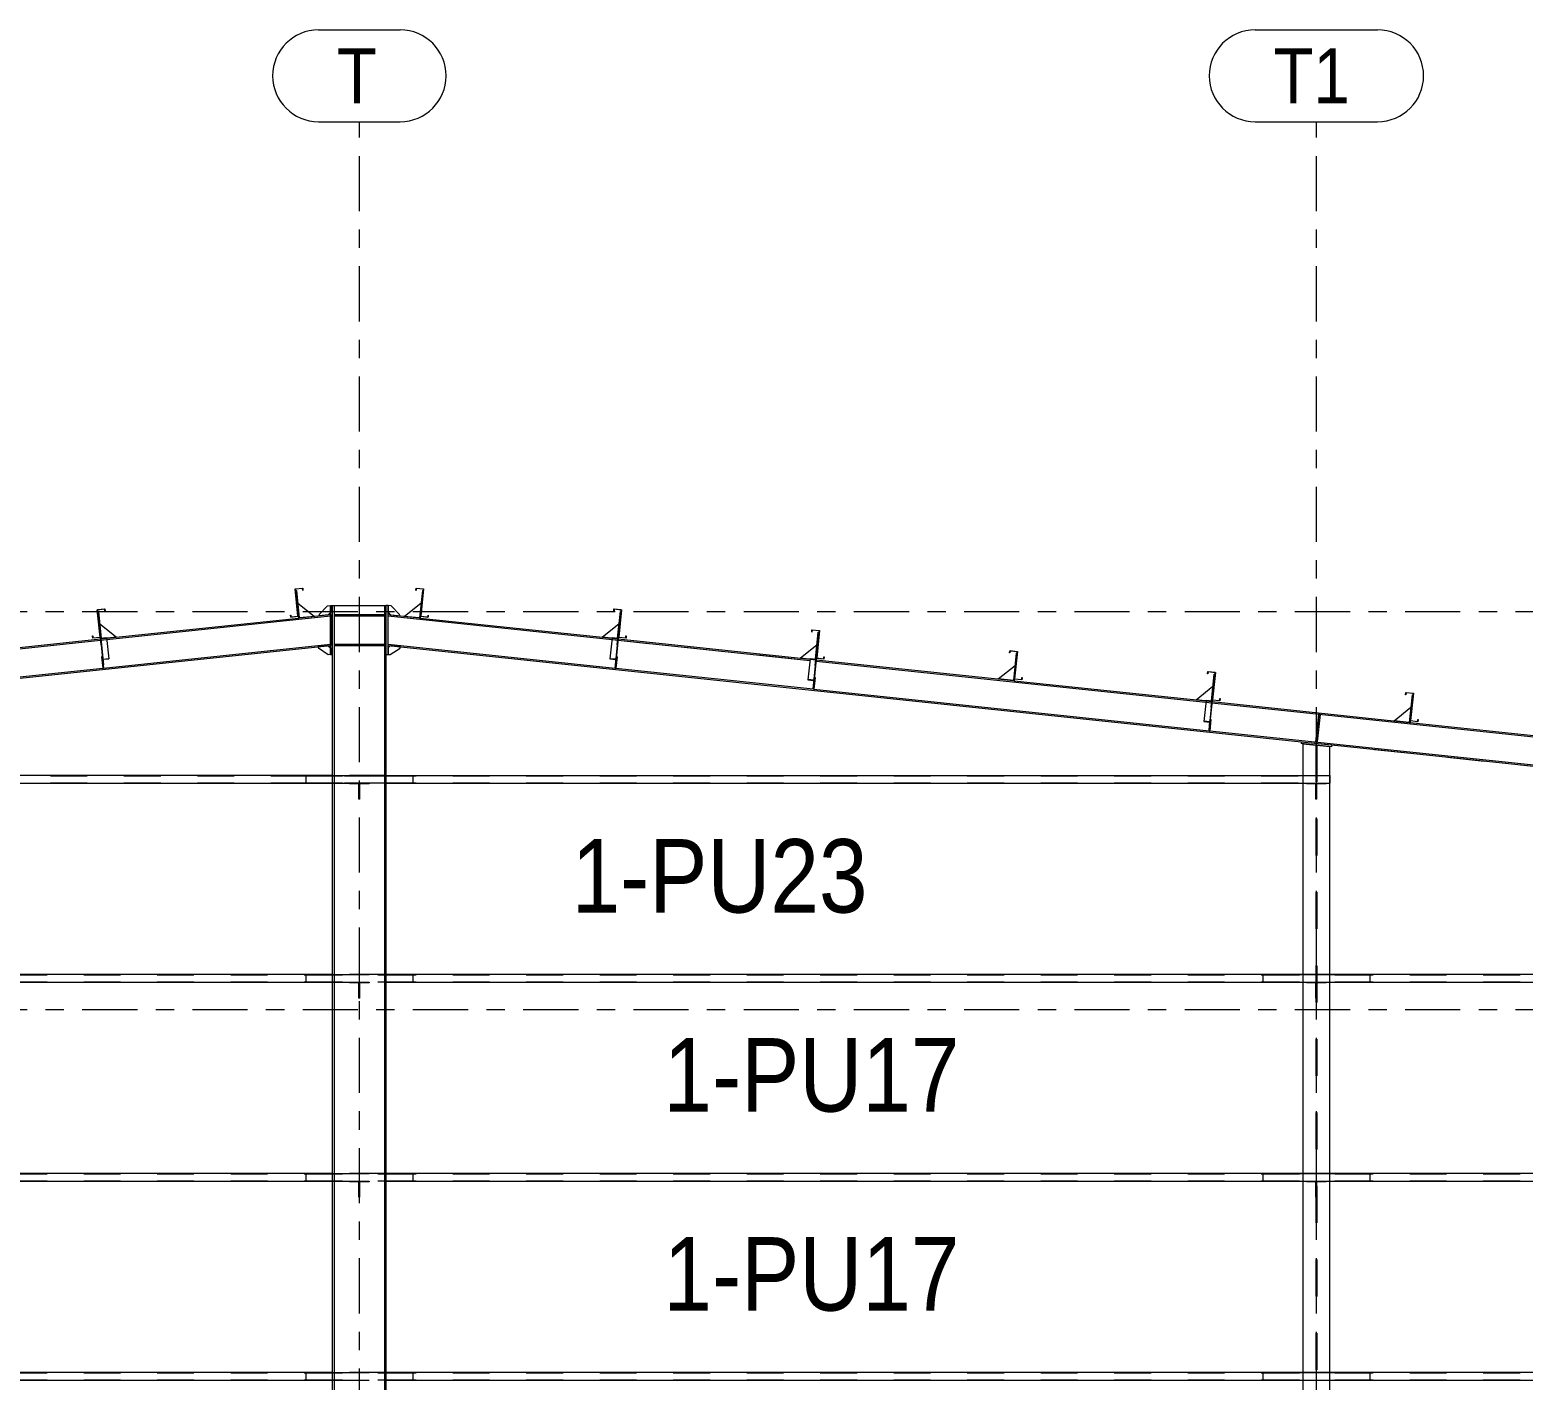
# Model space of a CAD drawing. Header units: millimetres. Extents: x -49 to 773, y -79 to 495.
# Drawn here: x 329.5 to 410.8, y 239.8 to 313.3 of the extents above; entities that cross this region are included whole.
import ezdxf

# ---------------------------------------------------------------- set-up
doc = ezdxf.new("R2010")
doc.units = ezdxf.units.MM
for name, pattern in [('XKITLINE00', [0]), ('XKITLINE02', [4, 2, -2]), ('XKITLINE03', [6, 3, -1, 1, -1])]:
    doc.linetypes.add(name, pattern=pattern)
for name, color, linetype, lineweight in [('Part', 2, 'Continuous', 0), ('PartMark', 7, 'Continuous', 0), ('S-grid', 1, 'Continuous', 0)]:
    doc.layers.add(name, color=color, linetype=linetype, lineweight=lineweight)
doc.styles.add('ARIAL', font='ARIAL.TTF')

# ---------------------------------------------------------------- blocks, each defined once
blk = doc.blocks.new('*A195')
at = {"layer": 'Part'}
blk.add_hatch(color=3, dxfattribs=at).paths.add_polyline_path([(343.919, 282.898), (344.333, 282.942), (344.346, 282.817), (344.331, 282.816), (344.32, 282.925), (343.935, 282.884), (344.093, 281.391), (343.678, 281.347), (343.665, 281.472), (343.68, 281.473), (343.692, 281.364), (344.076, 281.404)], flags=17)
blk = doc.blocks.new('*A197')
at = {"layer": 'Part'}
blk.add_hatch(color=3, dxfattribs=at).paths.add_polyline_path([(333.361, 279.856), (333.324, 280.212), (333.655, 280.247), (333.657, 280.229), (333.342, 280.196), (333.378, 279.858)], flags=17)
blk = doc.blocks.new('*A198')
at = {"layer": 'Part'}
blk.add_hatch(color=3, dxfattribs=at).paths.add_polyline_path([(361.176, 280.229), (361.178, 280.247), (361.509, 280.212), (361.472, 279.856), (361.455, 279.858), (361.491, 280.196)], flags=17)
blk = doc.blocks.new('*A199')
at = {"layer": 'Part'}
blk.add_hatch(color=3, dxfattribs=at).paths.add_polyline_path([(371.949, 279.093), (371.951, 279.111), (372.283, 279.076), (372.245, 278.719), (372.229, 278.721), (372.264, 279.06)], flags=17)
blk = doc.blocks.new('*A200')
at = {"layer": 'Part'}
blk.add_hatch(color=3, dxfattribs=at).paths.add_polyline_path([(393.496, 276.82), (393.498, 276.838), (393.83, 276.803), (393.792, 276.447), (393.776, 276.448), (393.811, 276.787)], flags=17)
blk = doc.blocks.new('*A209')
at = {"layer": 'Part'}
blk.add_hatch(color=3, dxfattribs=at).paths.add_polyline_path([(333.145, 281.761), (333.56, 281.805), (333.573, 281.681), (333.558, 281.679), (333.546, 281.789), (333.162, 281.748), (333.319, 280.255), (332.905, 280.211), (332.892, 280.335), (332.907, 280.337), (332.918, 280.228), (333.303, 280.268)], flags=17)
blk = doc.blocks.new('*A211')
at = {"layer": 'Part'}
blk.add_hatch(color=3, dxfattribs=at).paths.add_polyline_path([(351.141, 281.364), (351.153, 281.473), (351.168, 281.472), (351.154, 281.347), (350.74, 281.391), (350.898, 282.884), (350.513, 282.925), (350.501, 282.816), (350.487, 282.817), (350.5, 282.942), (350.914, 282.898), (350.757, 281.404)], flags=17)
blk = doc.blocks.new('*A212')
at = {"layer": 'Part'}
blk.add_hatch(color=3, dxfattribs=at).paths.add_polyline_path([(361.915, 280.228), (361.926, 280.337), (361.941, 280.335), (361.928, 280.211), (361.514, 280.255), (361.671, 281.748), (361.287, 281.789), (361.275, 281.679), (361.26, 281.681), (361.273, 281.805), (361.688, 281.761), (361.53, 280.268)], flags=17)
blk = doc.blocks.new('*A213')
at = {"layer": 'Part'}
blk.add_hatch(color=3, dxfattribs=at).paths.add_polyline_path([(372.688, 279.091), (372.7, 279.201), (372.715, 279.199), (372.702, 279.075), (372.287, 279.118), (372.445, 280.612), (372.06, 280.652), (372.049, 280.543), (372.034, 280.545), (372.047, 280.669), (372.461, 280.625), (372.304, 279.132)], flags=17)
blk = doc.blocks.new('*A214')
at = {"layer": 'Part'}
blk.add_hatch(color=3, dxfattribs=at).paths.add_polyline_path([(383.462, 277.955), (383.473, 278.064), (383.488, 278.063), (383.475, 277.938), (383.061, 277.982), (383.218, 279.475), (382.834, 279.516), (382.822, 279.407), (382.807, 279.408), (382.82, 279.532), (383.235, 279.489), (383.077, 277.995)], flags=17)
blk = doc.blocks.new('*A215')
at = {"layer": 'Part'}
blk.add_hatch(color=3, dxfattribs=at).paths.add_polyline_path([(394.235, 276.818), (394.247, 276.928), (394.262, 276.926), (394.249, 276.802), (393.834, 276.846), (393.992, 278.339), (393.607, 278.38), (393.596, 278.27), (393.581, 278.272), (393.594, 278.396), (394.008, 278.352), (393.851, 276.859)], flags=17)
blk = doc.blocks.new('*A216')
at = {"layer": 'Part'}
blk.add_hatch(color=3, dxfattribs=at).paths.add_polyline_path([(405.009, 275.682), (405.02, 275.791), (405.035, 275.79), (405.022, 275.666), (404.608, 275.709), (404.765, 277.203), (404.381, 277.243), (404.369, 277.134), (404.354, 277.135), (404.368, 277.26), (404.782, 277.216), (404.624, 275.723)], flags=17)
blk = doc.blocks.new('*A941')
at = {"layer": 'S-grid', "color": 1, "linetype": 'XKITLINE03', "lineweight": 0}
blk.add_line((-9.667, 281.658), (569.409, 281.658), dxfattribs=at)
blk = doc.blocks.new('*A942')
at = {"layer": 'S-grid', "color": 1, "linetype": 'XKITLINE03', "lineweight": 0}
blk.add_line((-9.667, 259.991), (569.409, 259.991), dxfattribs=at)
blk = doc.blocks.new('*A944')
at = {"layer": 'Part', "color": 2, "linetype": 'XKITLINE00', "lineweight": 0}
for p, q in [((333.659, 280.207), (344.101, 281.308)), ((333.667, 280.136), (345.841, 281.421)), ((344.143, 281.313), (345.841, 281.492)), ((296.151, 274.575), (345.841, 279.816)), ((322.886, 279.07), (333.328, 280.172)), ((322.893, 279), (333.335, 280.101)), ((333.495, 278.585), (345.841, 279.887)), ((322.722, 277.448), (333.454, 278.58))]:
    blk.add_line(p, q, dxfattribs=at)
at = {"layer": 'Part', "color": 7, "linetype": 'XKITLINE02', "lineweight": 0}
for p, q in [((344.101, 281.308), (344.143, 281.313)), ((345.841, 281.492), (345.841, 279.816)), ((333.328, 280.172), (333.659, 280.207)), ((333.335, 280.101), (333.667, 280.136)), ((333.454, 278.58), (333.495, 278.585))]:
    blk.add_line(p, q, dxfattribs=at)
blk = doc.blocks.new('*A950')
at = {"layer": 'Part', "color": 7, "linetype": 'XKITLINE02', "lineweight": 0}
for p, q in [((399.467, 274.571), (399.625, 276.072)), ((399.708, 276.063), (399.549, 274.563)), ((399.695, 275.938), (399.612, 275.947)), ((399.625, 276.072), (399.708, 276.063)), ((399.48, 274.696), (399.563, 274.687)), ((399.549, 274.563), (399.467, 274.571))]:
    blk.add_line(p, q, dxfattribs=at)
blk = doc.blocks.new('*A951')
at = {"layer": 'Part', "color": 7, "linetype": 'XKITLINE02', "lineweight": 0}
for p, q in [((398.958, 250.616), (398.958, 250.658)), ((398.958, 250.658), (400.041, 250.658)), ((400.041, 250.616), (398.958, 250.616)), ((400.041, 250.658), (400.041, 250.616))]:
    blk.add_line(p, q, dxfattribs=at)
blk = doc.blocks.new('*A952')
at = {"layer": 'Part', "color": 7, "linetype": 'XKITLINE02', "lineweight": 0}
for p, q in [((399.521, 250.616), (399.479, 250.616)), ((399.479, 249.783), (399.479, 250.616)), ((399.479, 250.616), (399.521, 250.616)), ((399.521, 249.783), (399.521, 250.616)), ((399.521, 249.783), (399.479, 249.783))]:
    blk.add_line(p, q, dxfattribs=at)
blk = doc.blocks.new('*A953')
at = {"layer": 'Part', "color": 7, "linetype": 'XKITLINE02', "lineweight": 0}
for p, q in [((398.958, 261.45), (398.958, 261.491)), ((398.958, 261.491), (400.041, 261.491)), ((400.041, 261.45), (398.958, 261.45)), ((400.041, 261.491), (400.041, 261.45))]:
    blk.add_line(p, q, dxfattribs=at)
blk = doc.blocks.new('*A954')
at = {"layer": 'Part', "color": 7, "linetype": 'XKITLINE02', "lineweight": 0}
for p, q in [((399.521, 261.45), (399.479, 261.45)), ((399.479, 260.616), (399.479, 261.45)), ((399.479, 261.45), (399.521, 261.45)), ((399.521, 260.616), (399.521, 261.45)), ((399.521, 260.616), (399.479, 260.616))]:
    blk.add_line(p, q, dxfattribs=at)
blk = doc.blocks.new('*A955')
at = {"layer": 'Part', "color": 7, "linetype": 'XKITLINE02', "lineweight": 0}
for p, q in [((398.958, 272.283), (398.958, 272.325)), ((398.958, 272.325), (400.041, 272.325)), ((400.041, 272.283), (398.958, 272.283)), ((400.041, 272.325), (400.041, 272.283))]:
    blk.add_line(p, q, dxfattribs=at)
blk = doc.blocks.new('*A956')
at = {"layer": 'Part', "color": 7, "linetype": 'XKITLINE02', "lineweight": 0}
for p, q in [((399.521, 272.283), (399.479, 272.283)), ((399.479, 271.45), (399.479, 272.283)), ((399.479, 272.283), (399.521, 272.283)), ((399.521, 271.45), (399.521, 272.283)), ((399.521, 271.45), (399.479, 271.45))]:
    blk.add_line(p, q, dxfattribs=at)
blk = doc.blocks.new('*A1143')
at = {"layer": 'S-grid', "color": 1, "linetype": 'XKITLINE03', "lineweight": 0}
blk.add_line((399.5, 165.458), (399.5, 308.325), dxfattribs=at)
at = {"layer": 'S-grid', "color": 3, "style": 'ARIAL', "width": 0.85}
blk.add_text('T1', height=3, dxfattribs=at).set_placement((397.166, 309.325))
blk = doc.blocks.new('*A1144')
at = {"layer": 'S-grid', "color": 1, "linetype": 'XKITLINE03', "lineweight": 0}
blk.add_line((347.416, 165.458), (347.416, 308.325), dxfattribs=at)
at = {"layer": 'S-grid', "color": 3, "style": 'ARIAL', "width": 0.85}
blk.add_text('T', height=3, dxfattribs=at).set_placement((346.195, 309.325))
blk = doc.blocks.new('*A1146')
at = {"layer": 'Part', "color": 2, "linetype": 'XKITLINE00', "lineweight": 0}
for p, q in [((348.975, 281.494), (350.69, 281.313)), ((348.975, 281.422), (361.166, 280.136)), ((350.731, 281.308), (361.173, 280.207)), ((348.975, 279.889), (361.337, 278.585)), ((348.975, 279.818), (398.681, 274.575)), ((361.497, 280.101), (371.94, 279)), ((361.505, 280.172), (371.947, 279.07)), ((372.271, 278.965), (393.487, 276.727)), ((372.278, 279.036), (383.011, 277.904)), ((361.379, 278.58), (372.111, 277.448)), ((372.152, 277.444), (393.658, 275.176)), ((383.052, 277.899), (393.494, 276.798)), ((393.818, 276.692), (415.034, 274.455)), ((393.826, 276.763), (404.558, 275.631)), ((404.599, 275.626), (415.041, 274.525)), ((393.7, 275.171), (415.205, 272.903)), ((400.339, 274.4), (450.765, 269.081))]:
    blk.add_line(p, q, dxfattribs=at)
at = {"layer": 'Part', "color": 7, "linetype": 'XKITLINE02', "lineweight": 0}
for p, q in [((348.975, 279.818), (348.975, 281.494)), ((350.69, 281.313), (350.731, 281.308)), ((361.166, 280.136), (372.271, 278.965)), ((361.166, 280.136), (361.497, 280.101)), ((361.173, 280.207), (361.505, 280.172)), ((371.947, 279.07), (372.278, 279.036)), ((361.337, 278.585), (361.379, 278.58)), ((372.111, 277.448), (372.152, 277.444)), ((383.011, 277.904), (383.052, 277.899)), ((393.487, 276.727), (393.818, 276.692)), ((393.494, 276.798), (393.826, 276.763)), ((404.558, 275.631), (404.599, 275.626)), ((393.658, 275.176), (393.7, 275.171)), ((398.681, 274.575), (452.422, 268.906))]:
    blk.add_line(p, q, dxfattribs=at)
blk = doc.blocks.new('*A1164')
at = {"layer": 'Part', "color": 2, "linetype": 'XKITLINE00', "lineweight": 0}
for p, q in [((344.5, 240.241), (344.5, 239.825)), ((344.5, 240.241), (345.958, 240.241)), ((344.5, 239.825), (345.958, 239.825)), ((398.771, 240.241), (348.875, 240.241)), ((348.875, 239.825), (398.771, 239.825)), ((400.229, 240.241), (402.416, 240.241)), ((400.229, 239.825), (402.416, 239.825)), ((402.416, 240.241), (402.416, 239.825))]:
    blk.add_line(p, q, dxfattribs=at)
at = {"layer": 'Part', "color": 7, "linetype": 'XKITLINE02', "lineweight": 0}
for p, q in [((344.5, 240.226), (402.416, 240.226)), ((344.5, 239.84), (402.416, 239.84)), ((345.958, 240.241), (348.875, 240.241)), ((345.958, 239.825), (348.875, 239.825)), ((400.229, 240.241), (398.771, 240.241)), ((398.771, 239.825), (400.229, 239.825))]:
    blk.add_line(p, q, dxfattribs=at)
blk = doc.blocks.new('*A1165')
at = {"layer": 'Part', "color": 2, "linetype": 'XKITLINE00', "lineweight": 0}
for p, q in [((292.416, 240.241), (292.416, 239.825)), ((292.416, 240.241), (294.604, 240.241)), ((292.416, 239.825), (294.604, 239.825)), ((345.958, 240.241), (296.062, 240.241)), ((296.062, 239.825), (345.958, 239.825)), ((348.875, 240.241), (350.333, 240.241)), ((348.875, 239.825), (350.333, 239.825)), ((350.333, 240.241), (350.333, 239.825))]:
    blk.add_line(p, q, dxfattribs=at)
at = {"layer": 'Part', "color": 7, "linetype": 'XKITLINE02', "lineweight": 0}
for p, q in [((292.416, 240.226), (350.333, 240.226)), ((292.416, 239.84), (350.333, 239.84)), ((294.604, 240.241), (296.062, 240.241)), ((294.604, 239.825), (296.062, 239.825)), ((348.875, 240.241), (345.958, 240.241)), ((345.958, 239.825), (348.875, 239.825))]:
    blk.add_line(p, q, dxfattribs=at)
blk = doc.blocks.new('*A1174')
at = {"layer": 'Part', "color": 2, "linetype": 'XKITLINE00', "lineweight": 0}
for p, q in [((396.583, 240.241), (396.583, 239.825)), ((396.583, 240.241), (398.771, 240.241)), ((396.583, 239.825), (398.771, 239.825)), ((450.854, 240.241), (400.229, 240.241)), ((400.229, 239.825), (450.854, 239.825)), ((452.312, 240.241), (454.5, 240.241)), ((452.312, 239.825), (454.5, 239.825)), ((454.5, 240.241), (454.5, 239.825))]:
    blk.add_line(p, q, dxfattribs=at)
at = {"layer": 'Part', "color": 7, "linetype": 'XKITLINE02', "lineweight": 0}
for p, q in [((396.583, 240.226), (454.5, 240.226)), ((396.583, 239.84), (454.5, 239.84)), ((398.771, 240.241), (400.229, 240.241)), ((398.771, 239.825), (400.229, 239.825)), ((452.312, 240.241), (450.854, 240.241)), ((450.854, 239.825), (452.312, 239.825))]:
    blk.add_line(p, q, dxfattribs=at)
blk = doc.blocks.new('*A1181')
at = {"layer": 'Part', "color": 2, "linetype": 'XKITLINE00', "lineweight": 0}
for p, q in [((344.5, 251.075), (344.5, 250.658)), ((344.5, 251.075), (345.958, 251.075)), ((344.5, 250.658), (345.958, 250.658)), ((398.771, 251.075), (348.875, 251.075)), ((348.875, 250.658), (398.771, 250.658)), ((400.229, 251.075), (402.416, 251.075)), ((400.229, 250.658), (402.416, 250.658)), ((402.416, 251.075), (402.416, 250.658))]:
    blk.add_line(p, q, dxfattribs=at)
at = {"layer": 'Part', "color": 7, "linetype": 'XKITLINE02', "lineweight": 0}
for p, q in [((344.5, 251.06), (402.416, 251.06)), ((344.5, 250.673), (402.416, 250.673)), ((345.958, 251.075), (348.875, 251.075)), ((345.958, 250.658), (348.875, 250.658)), ((400.229, 251.075), (398.771, 251.075)), ((398.771, 250.658), (400.229, 250.658))]:
    blk.add_line(p, q, dxfattribs=at)
blk = doc.blocks.new('*A1182')
at = {"layer": 'Part', "color": 2, "linetype": 'XKITLINE00', "lineweight": 0}
for p, q in [((292.416, 251.075), (292.416, 250.658)), ((292.416, 251.075), (294.604, 251.075)), ((292.416, 250.658), (294.604, 250.658)), ((345.958, 251.075), (296.062, 251.075)), ((296.062, 250.658), (345.958, 250.658)), ((348.875, 251.075), (350.333, 251.075)), ((348.875, 250.658), (350.333, 250.658)), ((350.333, 251.075), (350.333, 250.658))]:
    blk.add_line(p, q, dxfattribs=at)
at = {"layer": 'Part', "color": 7, "linetype": 'XKITLINE02', "lineweight": 0}
for p, q in [((292.416, 251.06), (350.333, 251.06)), ((292.416, 250.673), (350.333, 250.673)), ((294.604, 251.075), (296.062, 251.075)), ((294.604, 250.658), (296.062, 250.658)), ((348.875, 251.075), (345.958, 251.075)), ((345.958, 250.658), (348.875, 250.658))]:
    blk.add_line(p, q, dxfattribs=at)
blk = doc.blocks.new('*A1183')
at = {"layer": 'Part', "color": 2, "linetype": 'XKITLINE00', "lineweight": 0}
for p, q in [((344.5, 261.908), (344.5, 261.491)), ((344.5, 261.908), (345.958, 261.908)), ((398.771, 261.908), (348.875, 261.908)), ((400.229, 261.908), (402.416, 261.908)), ((402.416, 261.908), (402.416, 261.491)), ((344.5, 261.491), (345.958, 261.491)), ((348.875, 261.491), (398.771, 261.491)), ((400.229, 261.491), (402.416, 261.491))]:
    blk.add_line(p, q, dxfattribs=at)
at = {"layer": 'Part', "color": 7, "linetype": 'XKITLINE02', "lineweight": 0}
for p, q in [((344.5, 261.893), (402.416, 261.893)), ((345.958, 261.908), (348.875, 261.908)), ((400.229, 261.908), (398.771, 261.908)), ((344.5, 261.506), (402.416, 261.506)), ((345.958, 261.491), (348.875, 261.491)), ((398.771, 261.491), (400.229, 261.491))]:
    blk.add_line(p, q, dxfattribs=at)
blk = doc.blocks.new('*A1184')
at = {"layer": 'Part', "color": 2, "linetype": 'XKITLINE00', "lineweight": 0}
for p, q in [((292.416, 261.908), (292.416, 261.491)), ((292.416, 261.908), (294.604, 261.908)), ((345.958, 261.908), (296.062, 261.908)), ((348.875, 261.908), (350.333, 261.908)), ((350.333, 261.908), (350.333, 261.491)), ((292.416, 261.491), (294.604, 261.491)), ((296.062, 261.491), (345.958, 261.491)), ((348.875, 261.491), (350.333, 261.491))]:
    blk.add_line(p, q, dxfattribs=at)
at = {"layer": 'Part', "color": 7, "linetype": 'XKITLINE02', "lineweight": 0}
for p, q in [((292.416, 261.893), (350.333, 261.893)), ((294.604, 261.908), (296.062, 261.908)), ((348.875, 261.908), (345.958, 261.908)), ((292.416, 261.506), (350.333, 261.506)), ((294.604, 261.491), (296.062, 261.491)), ((345.958, 261.491), (348.875, 261.491))]:
    blk.add_line(p, q, dxfattribs=at)
blk = doc.blocks.new('*A1185')
at = {"layer": 'Part', "color": 2, "linetype": 'XKITLINE00', "lineweight": 0}
for p, q in [((344.5, 272.741), (344.5, 272.325)), ((344.5, 272.741), (345.958, 272.741)), ((344.5, 272.325), (345.958, 272.325)), ((348.875, 272.741), (398.771, 272.741)), ((348.875, 272.325), (398.771, 272.325))]:
    blk.add_line(p, q, dxfattribs=at)
at = {"layer": 'Part', "color": 7, "linetype": 'XKITLINE02', "lineweight": 0}
for p, q in [((344.5, 272.726), (400.229, 272.726)), ((344.5, 272.34), (400.229, 272.34)), ((345.958, 272.741), (348.875, 272.741)), ((345.958, 272.325), (348.875, 272.325)), ((398.771, 272.741), (400.229, 272.741)), ((398.771, 272.325), (400.229, 272.325)), ((400.229, 272.741), (400.229, 272.325))]:
    blk.add_line(p, q, dxfattribs=at)
blk = doc.blocks.new('*A1186')
at = {"layer": 'Part', "color": 7, "linetype": 'XKITLINE02', "lineweight": 0}
for p, q in [((294.604, 272.741), (294.604, 272.325)), ((294.604, 272.741), (296.062, 272.741)), ((294.604, 272.726), (350.333, 272.726)), ((294.604, 272.34), (350.333, 272.34)), ((294.604, 272.325), (296.062, 272.325)), ((348.875, 272.741), (345.958, 272.741)), ((345.958, 272.325), (348.875, 272.325))]:
    blk.add_line(p, q, dxfattribs=at)
at = {"layer": 'Part', "color": 2, "linetype": 'XKITLINE00', "lineweight": 0}
for p, q in [((345.958, 272.741), (296.062, 272.741)), ((296.062, 272.325), (345.958, 272.325)), ((348.875, 272.741), (350.333, 272.741)), ((348.875, 272.325), (350.333, 272.325)), ((350.333, 272.741), (350.333, 272.325))]:
    blk.add_line(p, q, dxfattribs=at)
blk = doc.blocks.new('*A1187')
at = {"layer": 'Part', "color": 7, "linetype": 'XKITLINE02', "lineweight": 0}
for p, q in [((346.066, 281.494), (348.766, 281.494)), ((346.066, 281.427), (346.066, 281.494)), ((346.066, 281.427), (348.766, 281.427)), ((346.191, 281.427), (346.191, 281.494)), ((348.641, 281.427), (348.641, 281.494)), ((348.766, 281.427), (348.766, 281.494))]:
    blk.add_line(p, q, dxfattribs=at)
blk = doc.blocks.new('*A1188')
at = {"layer": 'Part', "color": 7, "linetype": 'XKITLINE02', "lineweight": 0}
for p, q in [((346.066, 279.884), (348.766, 279.884)), ((346.066, 279.818), (346.066, 279.884)), ((346.066, 279.818), (348.766, 279.818)), ((346.191, 279.818), (346.191, 279.884)), ((348.641, 279.818), (348.641, 279.884)), ((348.766, 279.818), (348.766, 279.884))]:
    blk.add_line(p, q, dxfattribs=at)
blk = doc.blocks.new('*A1189')
at = {"layer": 'Part', "color": 7, "linetype": 'XKITLINE02', "lineweight": 0}
for p, q in [((346.875, 250.616), (346.875, 250.658)), ((346.875, 250.658), (347.958, 250.658)), ((347.958, 250.616), (346.875, 250.616)), ((347.958, 250.658), (347.958, 250.616))]:
    blk.add_line(p, q, dxfattribs=at)
blk = doc.blocks.new('*A1190')
at = {"layer": 'Part', "color": 7, "linetype": 'XKITLINE02', "lineweight": 0}
for p, q in [((347.437, 250.616), (347.396, 250.616)), ((347.396, 249.783), (347.396, 250.616)), ((347.396, 250.616), (347.437, 250.616)), ((347.437, 249.783), (347.437, 250.616)), ((347.437, 249.783), (347.396, 249.783))]:
    blk.add_line(p, q, dxfattribs=at)
blk = doc.blocks.new('*A1191')
at = {"layer": 'Part', "color": 7, "linetype": 'XKITLINE02', "lineweight": 0}
for p, q in [((346.875, 261.45), (346.875, 261.491)), ((346.875, 261.491), (347.958, 261.491)), ((347.958, 261.45), (346.875, 261.45)), ((347.958, 261.491), (347.958, 261.45))]:
    blk.add_line(p, q, dxfattribs=at)
blk = doc.blocks.new('*A1192')
at = {"layer": 'Part', "color": 7, "linetype": 'XKITLINE02', "lineweight": 0}
for p, q in [((347.437, 261.45), (347.396, 261.45)), ((347.396, 260.616), (347.396, 261.45)), ((347.396, 261.45), (347.437, 261.45)), ((347.437, 260.616), (347.437, 261.45)), ((347.437, 260.616), (347.396, 260.616))]:
    blk.add_line(p, q, dxfattribs=at)
blk = doc.blocks.new('*A1193')
at = {"layer": 'Part', "color": 7, "linetype": 'XKITLINE02', "lineweight": 0}
for p, q in [((346.875, 272.283), (346.875, 272.325)), ((346.875, 272.325), (347.958, 272.325)), ((347.958, 272.283), (346.875, 272.283)), ((347.958, 272.325), (347.958, 272.283))]:
    blk.add_line(p, q, dxfattribs=at)
blk = doc.blocks.new('*A1194')
at = {"layer": 'Part', "color": 7, "linetype": 'XKITLINE02', "lineweight": 0}
for p, q in [((347.437, 272.283), (347.396, 272.283)), ((347.396, 271.45), (347.396, 272.283)), ((347.396, 272.283), (347.437, 272.283)), ((347.437, 271.45), (347.437, 272.283)), ((347.437, 271.45), (347.396, 271.45))]:
    blk.add_line(p, q, dxfattribs=at)
blk = doc.blocks.new('*A1195')
at = {"layer": 'Part', "color": 2, "linetype": 'XKITLINE00', "lineweight": 0}
for p, q in [((396.583, 251.075), (396.583, 250.658)), ((396.583, 251.075), (398.771, 251.075)), ((396.583, 250.658), (398.771, 250.658)), ((450.854, 251.075), (400.229, 251.075)), ((400.229, 250.658), (450.854, 250.658)), ((452.312, 251.075), (454.5, 251.075)), ((452.312, 250.658), (454.5, 250.658)), ((454.5, 251.075), (454.5, 250.658))]:
    blk.add_line(p, q, dxfattribs=at)
at = {"layer": 'Part', "color": 7, "linetype": 'XKITLINE02', "lineweight": 0}
for p, q in [((396.583, 251.06), (454.5, 251.06)), ((396.583, 250.673), (454.5, 250.673)), ((398.771, 251.075), (400.229, 251.075)), ((398.771, 250.658), (400.229, 250.658)), ((452.312, 251.075), (450.854, 251.075)), ((450.854, 250.658), (452.312, 250.658))]:
    blk.add_line(p, q, dxfattribs=at)
blk = doc.blocks.new('*A1196')
at = {"layer": 'Part', "color": 2, "linetype": 'XKITLINE00', "lineweight": 0}
for p, q in [((396.583, 261.908), (396.583, 261.491)), ((396.583, 261.908), (398.771, 261.908)), ((450.854, 261.908), (400.229, 261.908)), ((452.312, 261.908), (454.5, 261.908)), ((454.5, 261.908), (454.5, 261.491)), ((396.583, 261.491), (398.771, 261.491)), ((400.229, 261.491), (450.854, 261.491)), ((452.312, 261.491), (454.5, 261.491))]:
    blk.add_line(p, q, dxfattribs=at)
at = {"layer": 'Part', "color": 7, "linetype": 'XKITLINE02', "lineweight": 0}
for p, q in [((396.583, 261.893), (454.5, 261.893)), ((398.771, 261.908), (400.229, 261.908)), ((452.312, 261.908), (450.854, 261.908)), ((396.583, 261.506), (454.5, 261.506)), ((398.771, 261.491), (400.229, 261.491)), ((450.854, 261.491), (452.312, 261.491))]:
    blk.add_line(p, q, dxfattribs=at)
blk = doc.blocks.new('*A1198')
at = {"layer": 'Part', "color": 2, "linetype": 'XKITLINE00', "lineweight": 0}
for p, q in [((345.958, 184.908), (345.958, 281.992)), ((345.958, 281.992), (348.875, 281.992)), ((346.05, 281.992), (346.05, 184.908)), ((348.783, 281.992), (348.783, 184.908)), ((348.875, 184.908), (348.875, 281.992))]:
    blk.add_line(p, q, dxfattribs=at)
at = {"layer": 'Part', "color": 7, "linetype": 'XKITLINE02', "lineweight": 0}
blk.add_line((348.875, 184.908), (345.958, 184.908), dxfattribs=at)
blk = doc.blocks.new('*A1199')
at = {"layer": 'Part', "color": 2, "linetype": 'XKITLINE00', "lineweight": 0}
for p, q in [((398.771, 274.465), (398.771, 184.908)), ((400.229, 184.908), (400.229, 274.311))]:
    blk.add_line(p, q, dxfattribs=at)
at = {"layer": 'Part', "color": 7, "linetype": 'XKITLINE02', "lineweight": 0}
for p, q in [((398.771, 274.465), (400.229, 274.311)), ((399.471, 274.391), (399.471, 184.908)), ((399.529, 274.385), (399.529, 184.908)), ((398.771, 184.908), (400.229, 184.908))]:
    blk.add_line(p, q, dxfattribs=at)
blk = doc.blocks.new('*A1200')
at = {"layer": 'Part', "color": 2, "linetype": 'XKITLINE00', "lineweight": 0}
for p, q in [((343.919, 282.898), (344.333, 282.942)), ((344.076, 281.404), (343.919, 282.898)), ((344.32, 282.925), (343.935, 282.884)), ((343.935, 282.884), (344.093, 281.391)), ((344.331, 282.816), (344.32, 282.925)), ((344.346, 282.817), (344.331, 282.816)), ((344.333, 282.942), (344.346, 282.817)), ((343.665, 281.472), (343.68, 281.473)), ((343.678, 281.347), (343.665, 281.472)), ((344.093, 281.391), (343.678, 281.347)), ((343.68, 281.473), (343.692, 281.364)), ((343.692, 281.364), (344.076, 281.404))]:
    blk.add_line(p, q, dxfattribs=at)
blk = doc.blocks.new('*A1207')
at = {"layer": 'Part', "color": 2, "linetype": 'XKITLINE00', "lineweight": 0}
for p, q in [((333.43, 279.206), (333.388, 279.202)), ((333.388, 279.202), (333.454, 278.58)), ((333.463, 278.892), (333.495, 278.585)), ((333.495, 278.585), (333.454, 278.58))]:
    blk.add_line(p, q, dxfattribs=at)
at = {"layer": 'Part', "color": 7, "linetype": 'XKITLINE02', "lineweight": 0}
for p, q in [((333.43, 279.206), (333.463, 278.892)), ((333.441, 278.705), (333.482, 278.709))]:
    blk.add_line(p, q, dxfattribs=at)
blk = doc.blocks.new('*A1208')
at = {"layer": 'Part', "color": 2, "linetype": 'XKITLINE00', "lineweight": 0}
blk.add_line((333.282, 281.005), (334.198, 280.264), dxfattribs=at)
at = {"layer": 'Part', "color": 7, "linetype": 'XKITLINE02', "lineweight": 0}
for p, q in [((333.369, 280.176), (333.282, 281.005)), ((334.198, 280.264), (333.369, 280.176))]:
    blk.add_line(p, q, dxfattribs=at)
blk = doc.blocks.new('*A1209')
at = {"layer": 'Part', "color": 2, "linetype": 'XKITLINE00', "lineweight": 0}
for p, q in [((333.171, 281.664), (333.212, 281.668)), ((333.212, 281.668), (333.365, 280.216)), ((333.319, 280.255), (333.324, 280.212))]:
    blk.add_line(p, q, dxfattribs=at)
at = {"layer": 'Part', "color": 7, "linetype": 'XKITLINE02', "lineweight": 0}
for p, q in [((333.171, 281.664), (333.319, 280.255)), ((333.324, 280.212), (333.328, 280.172)), ((333.328, 280.172), (333.369, 280.176)), ((333.365, 280.216), (333.369, 280.176))]:
    blk.add_line(p, q, dxfattribs=at)
blk = doc.blocks.new('*A1210')
at = {"layer": 'Part', "color": 2, "linetype": 'XKITLINE00', "lineweight": 0}
for p, q in [((333.324, 280.212), (333.655, 280.247)), ((333.361, 279.856), (333.324, 280.212)), ((333.657, 280.229), (333.342, 280.196)), ((333.342, 280.196), (333.378, 279.858)), ((333.378, 279.858), (333.361, 279.856)), ((333.361, 279.856), (333.463, 278.892)), ((333.378, 279.858), (333.494, 278.754)), ((333.655, 280.247), (333.778, 279.081)), ((333.778, 279.081), (333.463, 279.047)), ((333.478, 278.753), (333.494, 278.754))]:
    blk.add_line(p, q, dxfattribs=at)
at = {"layer": 'Part', "color": 7, "linetype": 'XKITLINE02', "lineweight": 0}
for p, q in [((333.445, 279.061), (333.777, 279.096)), ((333.463, 278.892), (333.478, 278.753))]:
    blk.add_line(p, q, dxfattribs=at)
blk = doc.blocks.new('*A1211')
at = {"layer": 'Part', "color": 2, "linetype": 'XKITLINE00', "lineweight": 0}
for p, q in [((343.944, 282.8), (343.986, 282.804)), ((343.986, 282.804), (344.143, 281.313)), ((344.093, 281.391), (344.101, 281.308)), ((344.101, 281.308), (344.143, 281.313))]:
    blk.add_line(p, q, dxfattribs=at)
at = {"layer": 'Part', "color": 7, "linetype": 'XKITLINE02', "lineweight": 0}
blk.add_line((343.944, 282.8), (344.093, 281.391), dxfattribs=at)
blk = doc.blocks.new('*A1212')
at = {"layer": 'Part', "color": 2, "linetype": 'XKITLINE00', "lineweight": 0}
for p, q in [((346.066, 279.884), (346.066, 279.818)), ((346.066, 279.884), (348.766, 279.884)), ((346.066, 279.818), (348.766, 279.818)), ((348.766, 279.884), (348.766, 279.818))]:
    blk.add_line(p, q, dxfattribs=at)
at = {"layer": 'Part', "color": 7, "linetype": 'XKITLINE02', "lineweight": 0}
for p, q in [((346.191, 279.818), (346.191, 279.884)), ((348.641, 279.818), (348.641, 279.884))]:
    blk.add_line(p, q, dxfattribs=at)
blk = doc.blocks.new('*A1213')
at = {"layer": 'Part', "color": 2, "linetype": 'XKITLINE00', "lineweight": 0}
for p, q in [((346.066, 281.494), (346.066, 281.427)), ((346.066, 281.494), (348.766, 281.494)), ((346.066, 281.427), (348.766, 281.427)), ((348.766, 281.494), (348.766, 281.427))]:
    blk.add_line(p, q, dxfattribs=at)
at = {"layer": 'Part', "color": 7, "linetype": 'XKITLINE02', "lineweight": 0}
for p, q in [((346.191, 281.427), (346.191, 281.494)), ((348.641, 281.427), (348.641, 281.494))]:
    blk.add_line(p, q, dxfattribs=at)
blk = doc.blocks.new('*A1214')
at = {"layer": 'Part', "color": 7, "linetype": 'XKITLINE02', "lineweight": 0}
for p, q in [((345.717, 279.803), (345.178, 279.746)), ((345.841, 279.691), (345.841, 279.325))]:
    blk.add_line(p, q, dxfattribs=at)
at = {"layer": 'Part', "color": 2, "linetype": 'XKITLINE00', "lineweight": 0}
for p, q in [((345.178, 279.746), (345.186, 279.675)), ((345.727, 279.313), (345.186, 279.675)), ((345.717, 279.803), (345.841, 279.691)), ((345.841, 279.325), (345.727, 279.313))]:
    blk.add_line(p, q, dxfattribs=at)
blk = doc.blocks.new('*A1215')
at = {"layer": 'Part', "color": 2, "linetype": 'XKITLINE00', "lineweight": 0}
for p, q in [((345.222, 281.507), (345.676, 281.974)), ((345.222, 281.507), (345.231, 281.427)), ((345.676, 281.974), (345.841, 281.992)), ((345.841, 281.617), (345.717, 281.479))]:
    blk.add_line(p, q, dxfattribs=at)
at = {"layer": 'Part', "color": 7, "linetype": 'XKITLINE02', "lineweight": 0}
for p, q in [((345.717, 281.479), (345.231, 281.427)), ((345.841, 281.992), (345.841, 281.617))]:
    blk.add_line(p, q, dxfattribs=at)
blk = doc.blocks.new('*A1216')
at = {"layer": 'Part', "color": 2, "linetype": 'XKITLINE00', "lineweight": 0}
for p, q in [((345.841, 279.325), (345.841, 281.992)), ((345.841, 281.992), (345.941, 281.992)), ((345.941, 279.325), (345.941, 281.992)), ((345.841, 279.325), (345.941, 279.325))]:
    blk.add_line(p, q, dxfattribs=at)
blk = doc.blocks.new('*A1217')
at = {"layer": 'Part', "color": 2, "linetype": 'XKITLINE00', "lineweight": 0}
for p, q in [((349.099, 279.804), (348.975, 279.693)), ((349.089, 279.315), (349.63, 279.677)), ((349.63, 279.677), (349.638, 279.748)), ((348.975, 279.327), (349.089, 279.315))]:
    blk.add_line(p, q, dxfattribs=at)
at = {"layer": 'Part', "color": 7, "linetype": 'XKITLINE02', "lineweight": 0}
for p, q in [((348.975, 279.693), (348.975, 279.327)), ((349.638, 279.748), (349.099, 279.804))]:
    blk.add_line(p, q, dxfattribs=at)
blk = doc.blocks.new('*A1218')
at = {"layer": 'Part', "color": 2, "linetype": 'XKITLINE00', "lineweight": 0}
for p, q in [((349.14, 281.976), (348.975, 281.994)), ((348.975, 281.619), (349.099, 281.48)), ((349.594, 281.509), (349.14, 281.976)), ((349.586, 281.429), (349.594, 281.509))]:
    blk.add_line(p, q, dxfattribs=at)
at = {"layer": 'Part', "color": 7, "linetype": 'XKITLINE02', "lineweight": 0}
for p, q in [((348.975, 281.994), (348.975, 281.619)), ((349.099, 281.48), (349.586, 281.429))]:
    blk.add_line(p, q, dxfattribs=at)
blk = doc.blocks.new('*A1219')
at = {"layer": 'Part', "color": 2, "linetype": 'XKITLINE00', "lineweight": 0}
for p, q in [((348.875, 281.994), (348.875, 281.992)), ((348.975, 281.994), (348.875, 281.994)), ((348.975, 279.327), (348.975, 281.994)), ((348.875, 279.327), (348.975, 279.327))]:
    blk.add_line(p, q, dxfattribs=at)
at = {"layer": 'Part', "color": 7, "linetype": 'XKITLINE02', "lineweight": 0}
blk.add_line((348.875, 279.327), (348.875, 281.992), dxfattribs=at)
blk = doc.blocks.new('*A1220')
at = {"layer": 'Part', "color": 2, "linetype": 'XKITLINE00', "lineweight": 0}
for p, q in [((350.847, 282.804), (350.69, 281.313)), ((350.847, 282.804), (350.889, 282.8)), ((350.69, 281.313), (350.731, 281.308)), ((350.74, 281.391), (350.731, 281.308))]:
    blk.add_line(p, q, dxfattribs=at)
at = {"layer": 'Part', "color": 7, "linetype": 'XKITLINE02', "lineweight": 0}
blk.add_line((350.889, 282.8), (350.74, 281.391), dxfattribs=at)
blk = doc.blocks.new('*A1221')
at = {"layer": 'Part', "color": 2, "linetype": 'XKITLINE00', "lineweight": 0}
blk.add_line((349.861, 281.4), (350.777, 282.141), dxfattribs=at)
at = {"layer": 'Part', "color": 7, "linetype": 'XKITLINE02', "lineweight": 0}
for p, q in [((350.777, 282.141), (350.69, 281.313)), ((350.69, 281.313), (349.861, 281.4))]:
    blk.add_line(p, q, dxfattribs=at)
blk = doc.blocks.new('*A1222')
at = {"layer": 'Part', "color": 2, "linetype": 'XKITLINE00', "lineweight": 0}
blk.add_line((344.055, 282.141), (344.972, 281.4), dxfattribs=at)
at = {"layer": 'Part', "color": 7, "linetype": 'XKITLINE02', "lineweight": 0}
for p, q in [((344.143, 281.313), (344.055, 282.141)), ((344.972, 281.4), (344.143, 281.313))]:
    blk.add_line(p, q, dxfattribs=at)
blk = doc.blocks.new('*A1223')
at = {"layer": 'Part', "color": 2, "linetype": 'XKITLINE00', "lineweight": 0}
for p, q in [((361.176, 280.229), (361.055, 279.081)), ((361.176, 280.229), (361.178, 280.247)), ((361.491, 280.196), (361.176, 280.229)), ((361.178, 280.247), (361.509, 280.212)), ((361.455, 279.858), (361.339, 278.754)), ((361.509, 280.212), (361.37, 278.892)), ((361.455, 279.858), (361.491, 280.196)), ((361.455, 279.858), (361.472, 279.856)), ((361.055, 279.081), (361.37, 279.047)), ((361.339, 278.754), (361.355, 278.753))]:
    blk.add_line(p, q, dxfattribs=at)
at = {"layer": 'Part', "color": 7, "linetype": 'XKITLINE02', "lineweight": 0}
for p, q in [((361.388, 279.061), (361.056, 279.096)), ((361.37, 278.892), (361.355, 278.753))]:
    blk.add_line(p, q, dxfattribs=at)
blk = doc.blocks.new('*A1224')
at = {"layer": 'Part', "color": 2, "linetype": 'XKITLINE00', "lineweight": 0}
for p, q in [((361.468, 280.216), (361.621, 281.668)), ((361.621, 281.668), (361.662, 281.664)), ((361.514, 280.255), (361.509, 280.212))]:
    blk.add_line(p, q, dxfattribs=at)
at = {"layer": 'Part', "color": 7, "linetype": 'XKITLINE02', "lineweight": 0}
for p, q in [((361.662, 281.664), (361.514, 280.255)), ((361.468, 280.216), (361.463, 280.176)), ((361.463, 280.176), (361.505, 280.172)), ((361.509, 280.212), (361.505, 280.172))]:
    blk.add_line(p, q, dxfattribs=at)
blk = doc.blocks.new('*A1225')
at = {"layer": 'Part', "color": 2, "linetype": 'XKITLINE00', "lineweight": 0}
blk.add_line((360.635, 280.264), (361.551, 281.005), dxfattribs=at)
at = {"layer": 'Part', "color": 7, "linetype": 'XKITLINE02', "lineweight": 0}
for p, q in [((361.551, 281.005), (361.463, 280.176)), ((361.463, 280.176), (360.635, 280.264))]:
    blk.add_line(p, q, dxfattribs=at)
blk = doc.blocks.new('*A1226')
at = {"layer": 'Part', "color": 2, "linetype": 'XKITLINE00', "lineweight": 0}
for p, q in [((371.949, 279.093), (371.828, 277.944)), ((371.949, 279.093), (371.951, 279.111)), ((372.264, 279.06), (371.949, 279.093)), ((371.951, 279.111), (372.283, 279.076)), ((372.283, 279.076), (372.143, 277.756)), ((372.229, 278.721), (372.264, 279.06)), ((371.828, 277.944), (372.143, 277.911)), ((372.229, 278.721), (372.112, 277.618)), ((372.229, 278.721), (372.245, 278.719)), ((372.112, 277.618), (372.129, 277.616))]:
    blk.add_line(p, q, dxfattribs=at)
at = {"layer": 'Part', "color": 7, "linetype": 'XKITLINE02', "lineweight": 0}
for p, q in [((372.161, 277.925), (371.83, 277.96)), ((372.143, 277.756), (372.129, 277.616))]:
    blk.add_line(p, q, dxfattribs=at)
blk = doc.blocks.new('*A1227')
at = {"layer": 'Part', "color": 2, "linetype": 'XKITLINE00', "lineweight": 0}
for p, q in [((372.241, 279.08), (372.394, 280.532)), ((372.394, 280.532), (372.436, 280.527)), ((372.287, 279.118), (372.283, 279.076))]:
    blk.add_line(p, q, dxfattribs=at)
at = {"layer": 'Part', "color": 7, "linetype": 'XKITLINE02', "lineweight": 0}
for p, q in [((372.436, 280.527), (372.287, 279.118)), ((372.241, 279.08), (372.237, 279.04)), ((372.237, 279.04), (372.278, 279.036)), ((372.283, 279.076), (372.278, 279.036))]:
    blk.add_line(p, q, dxfattribs=at)
blk = doc.blocks.new('*A1228')
at = {"layer": 'Part', "color": 2, "linetype": 'XKITLINE00', "lineweight": 0}
blk.add_line((371.408, 279.127), (372.324, 279.869), dxfattribs=at)
at = {"layer": 'Part', "color": 7, "linetype": 'XKITLINE02', "lineweight": 0}
for p, q in [((372.324, 279.869), (372.237, 279.04)), ((372.237, 279.04), (371.408, 279.127))]:
    blk.add_line(p, q, dxfattribs=at)
blk = doc.blocks.new('*A1229')
at = {"layer": 'Part', "color": 2, "linetype": 'XKITLINE00', "lineweight": 0}
for p, q in [((383.168, 279.395), (383.011, 277.904)), ((383.168, 279.395), (383.209, 279.391)), ((383.061, 277.982), (383.052, 277.899)), ((383.011, 277.904), (383.052, 277.899))]:
    blk.add_line(p, q, dxfattribs=at)
at = {"layer": 'Part', "color": 7, "linetype": 'XKITLINE02', "lineweight": 0}
blk.add_line((383.209, 279.391), (383.061, 277.982), dxfattribs=at)
blk = doc.blocks.new('*A1230')
at = {"layer": 'Part', "color": 2, "linetype": 'XKITLINE00', "lineweight": 0}
blk.add_line((382.182, 277.991), (383.098, 278.732), dxfattribs=at)
at = {"layer": 'Part', "color": 7, "linetype": 'XKITLINE02', "lineweight": 0}
for p, q in [((383.011, 277.904), (382.182, 277.991)), ((383.098, 278.732), (383.011, 277.904))]:
    blk.add_line(p, q, dxfattribs=at)
blk = doc.blocks.new('*A1231')
at = {"layer": 'Part', "color": 2, "linetype": 'XKITLINE00', "lineweight": 0}
for p, q in [((361.337, 278.585), (361.37, 278.892)), ((361.444, 279.202), (361.379, 278.58)), ((361.403, 279.206), (361.444, 279.202)), ((361.379, 278.58), (361.337, 278.585))]:
    blk.add_line(p, q, dxfattribs=at)
at = {"layer": 'Part', "color": 7, "linetype": 'XKITLINE02', "lineweight": 0}
for p, q in [((361.37, 278.892), (361.403, 279.206)), ((361.351, 278.709), (361.392, 278.705))]:
    blk.add_line(p, q, dxfattribs=at)
blk = doc.blocks.new('*A1232')
at = {"layer": 'Part', "color": 7, "linetype": 'XKITLINE02', "lineweight": 0}
for p, q in [((372.143, 277.756), (372.177, 278.07)), ((372.124, 277.573), (372.166, 277.568))]:
    blk.add_line(p, q, dxfattribs=at)
at = {"layer": 'Part', "color": 2, "linetype": 'XKITLINE00', "lineweight": 0}
for p, q in [((372.218, 278.066), (372.152, 277.444)), ((372.177, 278.07), (372.218, 278.066)), ((372.111, 277.448), (372.143, 277.756)), ((372.152, 277.444), (372.111, 277.448))]:
    blk.add_line(p, q, dxfattribs=at)
blk = doc.blocks.new('*A1233')
at = {"layer": 'Part', "color": 2, "linetype": 'XKITLINE00', "lineweight": 0}
for p, q in [((398.681, 274.575), (398.671, 274.475)), ((400.328, 274.3), (398.671, 274.475)), ((398.681, 274.575), (400.339, 274.4)), ((400.339, 274.4), (400.328, 274.3))]:
    blk.add_line(p, q, dxfattribs=at)
blk = doc.blocks.new('*A1234')
at = {"layer": 'Part', "color": 2, "linetype": 'XKITLINE00', "lineweight": 0}
for p, q in [((399.625, 276.072), (399.467, 274.571)), ((399.708, 276.063), (399.549, 274.563)), ((399.708, 276.063), (399.625, 276.072)), ((399.549, 274.563), (399.467, 274.571))]:
    blk.add_line(p, q, dxfattribs=at)
at = {"layer": 'Part', "color": 7, "linetype": 'XKITLINE02', "lineweight": 0}
for p, q in [((399.612, 275.947), (399.695, 275.938)), ((399.48, 274.696), (399.563, 274.687))]:
    blk.add_line(p, q, dxfattribs=at)
blk = doc.blocks.new('*A1235')
at = {"layer": 'Part', "color": 2, "linetype": 'XKITLINE00', "lineweight": 0}
for p, q in [((393.496, 276.82), (393.375, 275.672)), ((393.496, 276.82), (393.498, 276.838)), ((393.811, 276.787), (393.496, 276.82)), ((393.498, 276.838), (393.83, 276.803)), ((393.776, 276.448), (393.659, 275.345)), ((393.83, 276.803), (393.691, 275.483)), ((393.776, 276.448), (393.811, 276.787)), ((393.776, 276.448), (393.792, 276.447)), ((393.375, 275.672), (393.69, 275.638)), ((393.659, 275.345), (393.676, 275.344))]:
    blk.add_line(p, q, dxfattribs=at)
at = {"layer": 'Part', "color": 7, "linetype": 'XKITLINE02', "lineweight": 0}
for p, q in [((393.708, 275.652), (393.377, 275.687)), ((393.691, 275.483), (393.676, 275.344))]:
    blk.add_line(p, q, dxfattribs=at)
blk = doc.blocks.new('*A1236')
at = {"layer": 'Part', "color": 2, "linetype": 'XKITLINE00', "lineweight": 0}
for p, q in [((393.788, 276.807), (393.941, 278.259)), ((393.941, 278.259), (393.983, 278.255)), ((393.834, 276.846), (393.83, 276.803))]:
    blk.add_line(p, q, dxfattribs=at)
at = {"layer": 'Part', "color": 7, "linetype": 'XKITLINE02', "lineweight": 0}
for p, q in [((393.983, 278.255), (393.834, 276.846)), ((393.788, 276.807), (393.784, 276.767)), ((393.784, 276.767), (393.826, 276.763)), ((393.83, 276.803), (393.826, 276.763))]:
    blk.add_line(p, q, dxfattribs=at)
blk = doc.blocks.new('*A1237')
at = {"layer": 'Part', "color": 2, "linetype": 'XKITLINE00', "lineweight": 0}
blk.add_line((392.955, 276.855), (393.872, 277.596), dxfattribs=at)
at = {"layer": 'Part', "color": 7, "linetype": 'XKITLINE02', "lineweight": 0}
for p, q in [((393.872, 277.596), (393.784, 276.767)), ((393.784, 276.767), (392.955, 276.855))]:
    blk.add_line(p, q, dxfattribs=at)
blk = doc.blocks.new('*A1238')
at = {"layer": 'Part', "color": 2, "linetype": 'XKITLINE00', "lineweight": 0}
for p, q in [((404.715, 277.123), (404.558, 275.631)), ((404.715, 277.123), (404.756, 277.118)), ((404.558, 275.631), (404.599, 275.626)), ((404.608, 275.709), (404.599, 275.626))]:
    blk.add_line(p, q, dxfattribs=at)
at = {"layer": 'Part', "color": 7, "linetype": 'XKITLINE02', "lineweight": 0}
blk.add_line((404.756, 277.118), (404.608, 275.709), dxfattribs=at)
blk = doc.blocks.new('*A1239')
at = {"layer": 'Part', "color": 2, "linetype": 'XKITLINE00', "lineweight": 0}
blk.add_line((403.729, 275.718), (404.645, 276.46), dxfattribs=at)
at = {"layer": 'Part', "color": 7, "linetype": 'XKITLINE02', "lineweight": 0}
for p, q in [((404.645, 276.46), (404.558, 275.631)), ((404.558, 275.631), (403.729, 275.718))]:
    blk.add_line(p, q, dxfattribs=at)
blk = doc.blocks.new('*A1243')
at = {"layer": 'Part', "color": 7, "linetype": 'XKITLINE02', "lineweight": 0}
for p, q in [((393.691, 275.483), (393.724, 275.797)), ((393.671, 275.3), (393.713, 275.296))]:
    blk.add_line(p, q, dxfattribs=at)
at = {"layer": 'Part', "color": 2, "linetype": 'XKITLINE00', "lineweight": 0}
for p, q in [((393.765, 275.793), (393.7, 275.171)), ((393.724, 275.797), (393.765, 275.793)), ((393.658, 275.176), (393.691, 275.483)), ((393.7, 275.171), (393.658, 275.176))]:
    blk.add_line(p, q, dxfattribs=at)
blk = doc.blocks.new('*A1267')
at = {"layer": 'Part', "color": 2, "linetype": 'XKITLINE00', "lineweight": 0}
for p, q in [((333.145, 281.761), (333.56, 281.805)), ((333.303, 280.268), (333.145, 281.761)), ((333.546, 281.789), (333.162, 281.748)), ((333.162, 281.748), (333.319, 280.255)), ((333.558, 281.679), (333.546, 281.789)), ((333.573, 281.681), (333.558, 281.679)), ((333.56, 281.805), (333.573, 281.681)), ((332.892, 280.335), (332.907, 280.337)), ((332.905, 280.211), (332.892, 280.335)), ((333.319, 280.255), (332.905, 280.211)), ((332.907, 280.337), (332.918, 280.228)), ((332.918, 280.228), (333.303, 280.268))]:
    blk.add_line(p, q, dxfattribs=at)
blk = doc.blocks.new('*A1269')
at = {"layer": 'Part', "color": 2, "linetype": 'XKITLINE00', "lineweight": 0}
for p, q in [((350.487, 282.817), (350.5, 282.942)), ((350.501, 282.816), (350.487, 282.817)), ((350.5, 282.942), (350.914, 282.898)), ((350.513, 282.925), (350.501, 282.816)), ((350.898, 282.884), (350.513, 282.925)), ((350.74, 281.391), (350.898, 282.884)), ((350.914, 282.898), (350.757, 281.404)), ((351.154, 281.347), (350.74, 281.391)), ((350.757, 281.404), (351.141, 281.364)), ((351.141, 281.364), (351.153, 281.473)), ((351.153, 281.473), (351.168, 281.472)), ((351.168, 281.472), (351.154, 281.347))]:
    blk.add_line(p, q, dxfattribs=at)
blk = doc.blocks.new('*A1270')
at = {"layer": 'Part', "color": 2, "linetype": 'XKITLINE00', "lineweight": 0}
for p, q in [((361.26, 281.681), (361.273, 281.805)), ((361.275, 281.679), (361.26, 281.681)), ((361.273, 281.805), (361.688, 281.761)), ((361.287, 281.789), (361.275, 281.679)), ((361.671, 281.748), (361.287, 281.789)), ((361.514, 280.255), (361.671, 281.748)), ((361.688, 281.761), (361.53, 280.268)), ((361.928, 280.211), (361.514, 280.255)), ((361.53, 280.268), (361.915, 280.228)), ((361.915, 280.228), (361.926, 280.337)), ((361.926, 280.337), (361.941, 280.335)), ((361.941, 280.335), (361.928, 280.211))]:
    blk.add_line(p, q, dxfattribs=at)
blk = doc.blocks.new('*A1271')
at = {"layer": 'Part', "color": 2, "linetype": 'XKITLINE00', "lineweight": 0}
for p, q in [((372.034, 280.545), (372.047, 280.669)), ((372.049, 280.543), (372.034, 280.545)), ((372.047, 280.669), (372.461, 280.625)), ((372.06, 280.652), (372.049, 280.543)), ((372.445, 280.612), (372.06, 280.652)), ((372.287, 279.118), (372.445, 280.612)), ((372.461, 280.625), (372.304, 279.132)), ((372.702, 279.075), (372.287, 279.118)), ((372.304, 279.132), (372.688, 279.091)), ((372.688, 279.091), (372.7, 279.201)), ((372.7, 279.201), (372.715, 279.199)), ((372.715, 279.199), (372.702, 279.075))]:
    blk.add_line(p, q, dxfattribs=at)
blk = doc.blocks.new('*A1272')
at = {"layer": 'Part', "color": 2, "linetype": 'XKITLINE00', "lineweight": 0}
for p, q in [((382.807, 279.408), (382.82, 279.532)), ((382.822, 279.407), (382.807, 279.408)), ((382.82, 279.532), (383.235, 279.489)), ((382.834, 279.516), (382.822, 279.407)), ((383.218, 279.475), (382.834, 279.516)), ((383.061, 277.982), (383.218, 279.475)), ((383.235, 279.489), (383.077, 277.995)), ((383.475, 277.938), (383.061, 277.982)), ((383.077, 277.995), (383.462, 277.955)), ((383.462, 277.955), (383.473, 278.064)), ((383.473, 278.064), (383.488, 278.063)), ((383.488, 278.063), (383.475, 277.938))]:
    blk.add_line(p, q, dxfattribs=at)
blk = doc.blocks.new('*A1273')
at = {"layer": 'Part', "color": 2, "linetype": 'XKITLINE00', "lineweight": 0}
for p, q in [((393.581, 278.272), (393.594, 278.396)), ((393.596, 278.27), (393.581, 278.272)), ((393.594, 278.396), (394.008, 278.352)), ((393.607, 278.38), (393.596, 278.27)), ((393.992, 278.339), (393.607, 278.38)), ((393.834, 276.846), (393.992, 278.339)), ((394.008, 278.352), (393.851, 276.859)), ((394.249, 276.802), (393.834, 276.846)), ((393.851, 276.859), (394.235, 276.818)), ((394.235, 276.818), (394.247, 276.928)), ((394.247, 276.928), (394.262, 276.926)), ((394.262, 276.926), (394.249, 276.802))]:
    blk.add_line(p, q, dxfattribs=at)
blk = doc.blocks.new('*A1274')
at = {"layer": 'Part', "color": 2, "linetype": 'XKITLINE00', "lineweight": 0}
for p, q in [((404.354, 277.135), (404.368, 277.26)), ((404.369, 277.134), (404.354, 277.135)), ((404.368, 277.26), (404.782, 277.216)), ((404.381, 277.243), (404.369, 277.134)), ((404.765, 277.203), (404.381, 277.243)), ((404.608, 275.709), (404.765, 277.203)), ((404.782, 277.216), (404.624, 275.723)), ((405.022, 275.666), (404.608, 275.709)), ((404.624, 275.723), (405.009, 275.682)), ((405.009, 275.682), (405.02, 275.791)), ((405.02, 275.791), (405.035, 275.79)), ((405.035, 275.79), (405.022, 275.666))]:
    blk.add_line(p, q, dxfattribs=at)
blk = doc.blocks.new('*A1276')
at = {"layer": 'S-grid', "color": 1, "linetype": 'XKITLINE00', "lineweight": 0}
for p, q in [((396.166, 313.325), (402.834, 313.325)), ((396.166, 308.325), (402.834, 308.325))]:
    blk.add_line(p, q, dxfattribs=at)
for centre, start, end in [((396.166, 310.825), 90, 270), ((402.834, 310.825), 270, 90)]:
    blk.add_arc(centre, 2.5, start, end, dxfattribs=at)
blk = doc.blocks.new('*A1277')
at = {"layer": 'S-grid', "color": 1, "linetype": 'XKITLINE00', "lineweight": 0}
for p, q in [((345.195, 313.325), (349.638, 313.325)), ((345.195, 308.325), (349.638, 308.325))]:
    blk.add_line(p, q, dxfattribs=at)
for centre, start, end in [((345.195, 310.825), 90, 270), ((349.638, 310.825), 270, 90)]:
    blk.add_arc(centre, 2.5, start, end, dxfattribs=at)
blk = doc.blocks.new('*A1983')
at = {"layer": 'PartMark', "color": 3, "style": 'ARIAL', "width": 0.85}
blk.add_text('1-PU17', height=4, dxfattribs=at).set_placement((363.968, 243.608))
blk = doc.blocks.new('*A1984')
at = {"layer": 'PartMark', "color": 3, "style": 'ARIAL', "width": 0.85}
blk.add_text('1-PU17', height=4, dxfattribs=at).set_placement((363.968, 254.441))
blk = doc.blocks.new('*A1985')
at = {"layer": 'PartMark', "color": 3, "style": 'ARIAL', "width": 0.85}
blk.add_text('1-PU23', height=4, dxfattribs=at).set_placement((358.968, 265.275))

msp = doc.modelspace()

# ---------------------------------------------------------------- block references
at = {"lineweight": 0}
for name in ['*A1277', '*A1276', '*A1144', '*A1143', '*A941', '*A195', '*A1200', '*A211', '*A1269', '*A1211', '*A1222', '*A1221', '*A1220', '*A944', '*A209', '*A1267', '*A1209', '*A1215', '*A1216', '*A1198', '*A1187', '*A1213', '*A1219', '*A1218', '*A1146', '*A212', '*A1270', '*A1224', '*A1208', '*A1225', '*A213', '*A1271', '*A1227', '*A197', '*A1210', '*A1214', '*A1188', '*A1212', '*A1217', '*A1223', '*A198', '*A1228', '*A1207', '*A1231', '*A1226', '*A199', '*A214', '*A1272', '*A1229', '*A1232', '*A1230', '*A215', '*A1273', '*A1236', '*A1237', '*A216', '*A1274', '*A1235', '*A200', '*A1239', '*A1238', '*A1243', '*A950', '*A1234', '*A1233', '*A1199', '*A1186', '*A1185', '*A1193', '*A1194', '*A955', '*A956', '*A1985', '*A1184', '*A1183', '*A1196', '*A942', '*A1191', '*A1192', '*A953', '*A954', '*A1984', '*A1182', '*A1181', '*A1189', '*A1190', '*A1195', '*A951', '*A952', '*A1983', '*A1165', '*A1164', '*A1174']:
    msp.add_blockref(name, (0, 0), dxfattribs=at)

doc.saveas('drawing.dxf')
